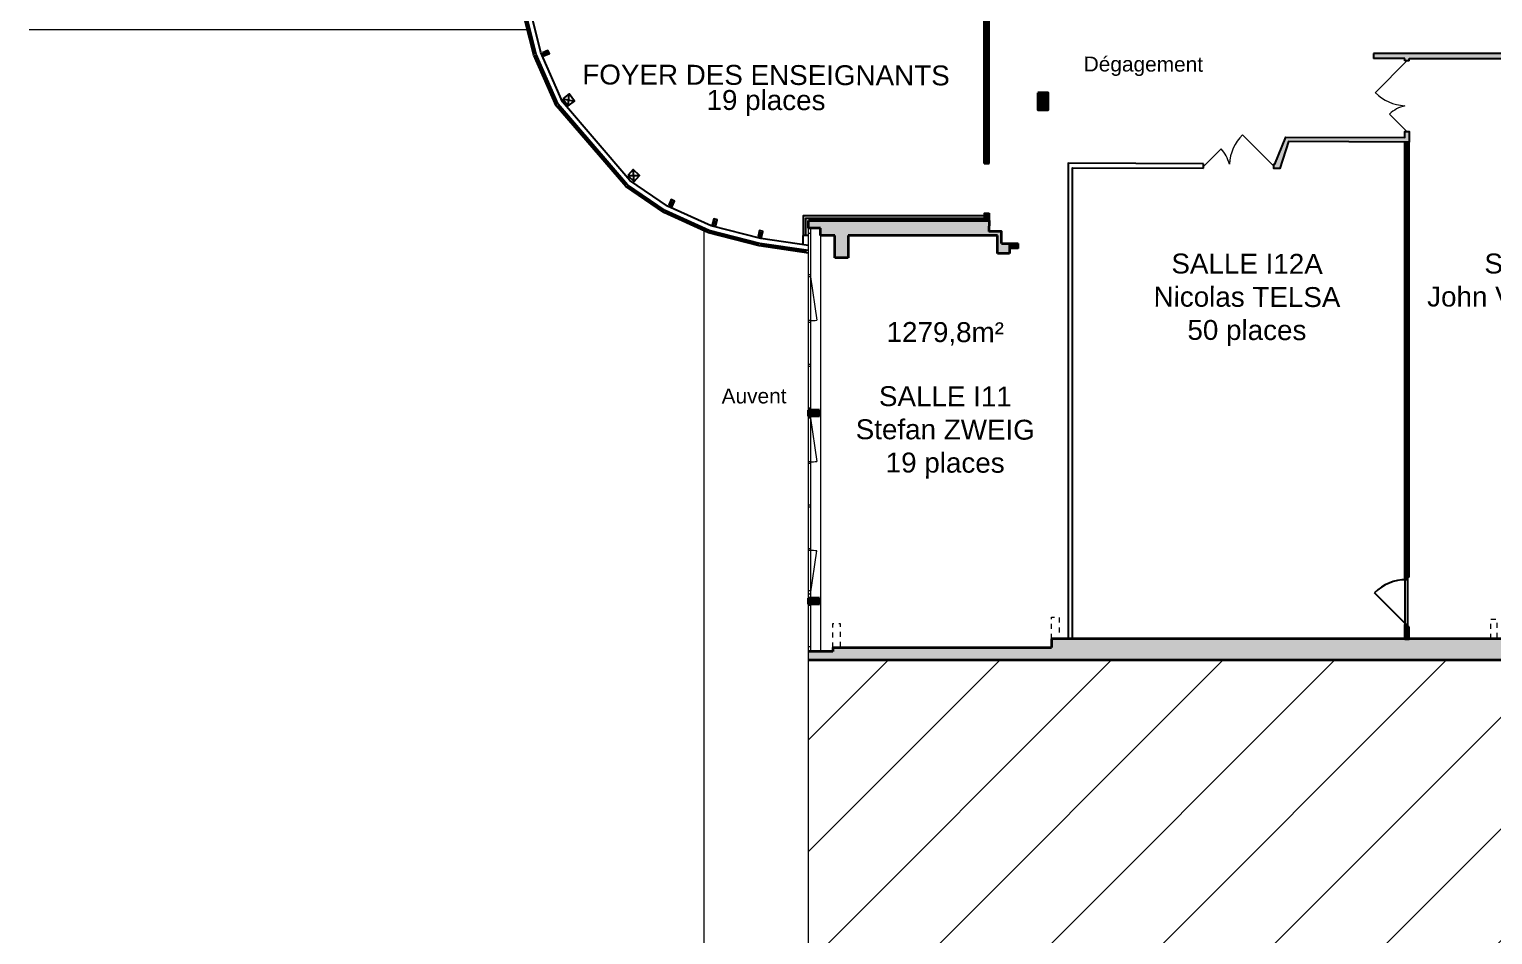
# Model space of a CAD drawing. Extents: x -6460 to -5341, y -3478 to -2628.
# Drawn here: x -6420.38 to -6390.96, y -3266.07 to -3247.87 of the extents above; entities that cross this region are included whole.
import ezdxf
from ezdxf.enums import TextEntityAlignment as Align

# ---------------------------------------------------------------- set-up
doc = ezdxf.new("R2010")
doc.units = 0
doc.linetypes.add('CACHE', pattern=[0.375, 0.25, -0.125])
for name, color, linetype, lineweight in [('Ar0-Hatch1', 1, 'CONTINUOUS', 5), ('Ar0-Texte1', 144, 'CONTINUOUS', 15), ('Ar2-Maçon', 7, 'CONTINUOUS', 35), ('Ar2-Vue-FIN', 9, 'CONTINUOUS', 9), ('Ar6-Cloison', 3, 'CONTINUOUS', 25), ('Ar7-Menuiserie', 4, 'CONTINUOUS', 9), ('Ar7-Porte', 4, 'CONTINUOUS', 9)]:
    doc.layers.add(name, color=color, linetype=linetype, lineweight=lineweight)
doc.layers.add('LYTV_PROJET', color=11, linetype='CONTINUOUS')
doc.layers.add('LYTV_REGULARISATION', color=139, linetype='CONTINUOUS')
doc.styles.add('arial', font='arial.ttf', dxfattribs={"width": 0.9999})
doc.linetypes.add('AA-Isolation', pattern='A,0.00254,-2.54,[134,ltypeshp.shx,S=2.54,R=0,X=-2.54,Y=0],-5.08,[134,ltypeshp.shx,S=2.54,R=180,X=2.54,Y=0],-2.54', length=10.16254)
pattern_1 = [(45, (-6383.846737, -3243.526896), (-0.02245064, 0.02245064), [])]

msp = doc.modelspace()

# ---------------------------------------------------------------- hatches: boundary and pattern name
at = {"layer": 'Ar0-Hatch1'}
h = msp.add_hatch(color=256, dxfattribs=at)
h.dxf.hatch_style = 1
h.paths.add_polyline_path([(-6368.443, -3246.229), (-6368.295, -3246.229), (-6368.295, -3245.296), (-6368.978, -3245.296), (-6368.978, -3245.547), (-6369.938, -3245.547), (-6369.938, -3246.097), (-6370.448, -3246.097), (-6370.448, -3246.177), (-6369.938, -3246.177), (-6369.938, -3246.397), (-6369.688, -3246.397), (-6369.688, -3246.177), (-6368.688, -3246.177), (-6368.827, -3260.126), (-6377.798, -3260.126), (-6377.78, -3258.907), (-6377.86, -3258.905), (-6377.878, -3260.126), (-6386.528, -3260.126), (-6386.518, -3258.906), (-6386.608, -3258.906), (-6386.618, -3260.126), (-6399.828, -3260.128), (-6399.828, -3260.296), (-6404.228, -3260.296), (-6404.228, -3260.377), (-6404.718, -3260.377), (-6404.718, -3260.549), (-6368.587, -3260.549)])
for points in [[(-6386.438, -3248.457), (-6381.758, -3248.457), (-6381.758, -3248.357), (-6382.088, -3248.357), (-6382.088, -3248.317), (-6382.178, -3248.317), (-6382.178, -3248.357), (-6393.358, -3248.357), (-6393.358, -3248.457), (-6392.728, -3248.457), (-6392.728, -3248.507), (-6392.638, -3248.507), (-6392.638, -3248.457), (-6386.528, -3248.456), (-6386.602, -3258.106), (-6386.512, -3258.106)], [(-6400.107, -3249.147), (-6400.107, -3249.487), (-6399.897, -3249.487), (-6399.897, -3249.147), (-6400.107, -3249.147)], [(-6392.638, -3250.137), (-6395.068, -3250.126), (-6395.238, -3250.671), (-6395.358, -3250.67), (-6395.357, -3250.58), (-6395.343, -3250.58), (-6395.118, -3250.037), (-6392.728, -3250.047), (-6392.728, -3249.927), (-6392.638, -3249.927), (-6392.638, -3250.137)], [(-6401.088, -3251.937), (-6401.086, -3251.715), (-6404.718, -3251.715), (-6404.718, -3251.867), (-6404.478, -3251.867), (-6404.478, -3252.017), (-6404.188, -3252.017), (-6404.188, -3252.467), (-6403.918, -3252.467), (-6403.918, -3252.017), (-6400.918, -3252.017), (-6400.918, -3252.377), (-6400.678, -3252.377), (-6400.678, -3252.177), (-6400.838, -3252.177), (-6400.838, -3251.937)], [(-6404.498, -3255.647), (-6404.498, -3255.527), (-6404.718, -3255.527), (-6404.718, -3255.647)], [(-6404.498, -3259.427), (-6404.498, -3259.307), (-6404.718, -3259.307), (-6404.718, -3259.427)]]:
    msp.add_hatch(color=256, dxfattribs=at).paths.add_polyline_path(points)
at = {"layer": 'Ar2-Vue-FIN'}
h = msp.add_hatch(dxfattribs=at)
h.set_pattern_fill('ANSI31', color=256, scale=0.5, angle=504.8435, style=0)
h.set_pattern_definition([(45, (-6383.8467, -3243.5269), (-1.12253, 1.12253), [])])
h.paths.add_polyline_path([(-6372.102, -3282.042), (-6372.102, -3275.091), (-6368.73, -3275.094), (-6368.587, -3260.549), (-6404.718, -3260.546), (-6404.718, -3281.812), (-6396.627, -3281.812), (-6396.627, -3282.042)])
h.paths.add_polyline_path([(-6387.519, -3263.18), (-6387.517, -3262.5), (-6385.649, -3262.505), (-6385.65, -3263.185)], flags=16)
h.paths.add_polyline_path([(-6395.367, -3280.605), (-6394.942, -3280.605), (-6394.942, -3281.038), (-6395.367, -3281.038)], flags=16)
at = {"layer": 'LYTV_PROJET'}
h = msp.add_hatch(dxfattribs=at)
h.set_pattern_fill('ANSI31', color=256, scale=0.01, angle=144.8435, style=0)
h.set_pattern_definition(pattern_1)
h.paths.add_polyline_path([(-6401.086, -3250.565), (-6401.086, -3246.465), (-6401.186, -3246.465), (-6401.186, -3250.565)])
h = msp.add_hatch(dxfattribs=at)
h.set_pattern_fill('ANSI31', color=256, scale=0.01, angle=144.8435, style=0)
h.set_pattern_definition(pattern_1)
h.paths.add_polyline_path([(-6401.086, -3251.715), (-6401.086, -3251.565), (-6401.186, -3251.565), (-6401.186, -3251.715)])
h = msp.add_hatch(dxfattribs=at)
h.set_pattern_fill('ANSI31', color=256, scale=0.01, angle=144.8435, style=0)
h.set_pattern_definition(pattern_1)
h.paths.add_polyline_path([(-6400.498, -3252.277), (-6400.498, -3252.177), (-6400.678, -3252.177), (-6400.678, -3252.277)])
at = {"layer": 'LYTV_REGULARISATION'}
h = msp.add_hatch(dxfattribs=at)
h.set_pattern_fill('ANSI31', color=256, scale=0.01, angle=144.8435, style=0)
h.set_pattern_definition(pattern_1)
h.paths.add_polyline_path([(-6392.638, -3258.886), (-6392.638, -3250.137), (-6392.728, -3250.136), (-6392.728, -3258.936), (-6392.668, -3258.936), (-6392.668, -3258.886)])
h = msp.add_hatch(dxfattribs=at)
h.set_pattern_fill('ANSI31', color=256, scale=0.01, angle=144.8435, style=0)
h.set_pattern_definition(pattern_1)
h.paths.add_polyline_path([(-6392.638, -3260.126), (-6392.638, -3259.886), (-6392.668, -3259.886), (-6392.668, -3259.836), (-6392.728, -3259.836), (-6392.728, -3260.126)])

# ---------------------------------------------------------------- linework, layer by layer
at = {"layer": 'Ar2-Maçon', "linetype": 'ByBlock'}
for p, q in [((-6404.718, -3251.715), (-6401.086, -3251.715)), ((-6404.718, -3251.867), (-6404.718, -3251.715)), ((-6404.478, -3251.867), (-6404.718, -3251.867)), ((-6404.188, -3252.017), (-6404.478, -3252.017)), ((-6404.188, -3252.467), (-6404.188, -3252.017)), ((-6400.918, -3252.017), (-6403.918, -3252.017)), ((-6403.918, -3252.017), (-6403.918, -3252.467)), ((-6403.918, -3252.467), (-6404.188, -3252.467)), ((-6400.838, -3252.177), (-6400.678, -3252.177)), ((-6404.498, -3255.527), (-6404.718, -3255.527)), ((-6404.498, -3255.647), (-6404.718, -3255.647)), ((-6404.498, -3259.307), (-6404.718, -3259.307)), ((-6404.498, -3259.427), (-6404.718, -3259.427)), ((-6404.228, -3260.377), (-6404.718, -3260.377)), ((-6404.228, -3260.296), (-6399.828, -3260.296)), ((-6404.228, -3260.296), (-6404.228, -3260.377)), ((-6386.618, -3260.126), (-6399.828, -3260.128)), ((-6399.828, -3260.128), (-6399.828, -3260.296)), ((-6404.718, -3260.549), (-6368.587, -3260.549))]:
    msp.add_line(p, q, dxfattribs=at)
at = {"layer": 'Ar2-Maçon'}
msp.add_line((-6392.728, -3260.126), (-6392.638, -3260.126), dxfattribs=at)
at = {"layer": 'Ar2-Maçon', "linetype": 'ByBlock', "flags": 128}
msp.add_lwpolyline([(-6400.107, -3249.147), (-6400.107, -3249.487), (-6399.897, -3249.487), (-6399.897, -3249.147), (-6400.107, -3249.147)], close=True, dxfattribs=at)
for points in [[(-6404.478, -3252.017), (-6404.478, -3251.867)], [(-6401.086, -3251.715), (-6401.088, -3251.937)], [(-6400.838, -3252.177), (-6400.838, -3251.937), (-6401.088, -3251.937)], [(-6400.918, -3252.377), (-6400.918, -3252.017)], [(-6400.678, -3252.377), (-6400.918, -3252.377)], [(-6400.678, -3252.177), (-6400.678, -3252.377)], [(-6404.718, -3255.647), (-6404.718, -3255.527)], [(-6404.498, -3255.527), (-6404.498, -3255.647)], [(-6404.718, -3259.427), (-6404.718, -3259.307)], [(-6404.498, -3259.307), (-6404.498, -3259.427)]]:
    msp.add_lwpolyline(points, dxfattribs=at)
at = {"layer": 'Ar2-Vue-FIN'}
for p, q in [((-6420.385, -3247.871), (-6410.371, -3247.871)), ((-6406.82, -3251.922), (-6406.82, -3290.044)), ((-6404.478, -3252.017), (-6404.478, -3260.377)), ((-6404.718, -3281.812), (-6404.718, -3260.377))]:
    msp.add_line(p, q, dxfattribs=at)
at = {"layer": 'Ar2-Vue-FIN', "linetype": 'CACHE', "ltscale": 0.2, "flags": 128}
for points in [[(-6404.228, -3260.296), (-6404.228, -3259.816), (-6404.078, -3259.816), (-6404.078, -3260.296)], [(-6399.828, -3260.126), (-6399.828, -3259.686), (-6399.678, -3259.686), (-6399.678, -3260.126)], [(-6390.998, -3260.126), (-6390.998, -3259.726), (-6390.878, -3259.726), (-6390.878, -3260.126)]]:
    msp.add_lwpolyline(points, dxfattribs=at)
at = {"layer": 'Ar6-Cloison'}
for p, q in [((-6382.178, -3248.357), (-6393.358, -3248.357)), ((-6393.358, -3248.357), (-6393.358, -3248.457)), ((-6392.728, -3248.457), (-6393.358, -3248.457)), ((-6392.638, -3248.457), (-6386.528, -3248.456)), ((-6396.774, -3250.664), (-6396.774, -3250.574))]:
    msp.add_line(p, q, dxfattribs=at)
at = {"layer": 'Ar6-Cloison', "flags": 128}
for points in [[(-6392.728, -3248.507), (-6392.728, -3248.457)], [(-6392.638, -3248.507), (-6392.728, -3248.507)], [(-6392.638, -3248.507), (-6392.638, -3248.457)], [(-6396.774, -3250.574), (-6399.498, -3250.562), (-6399.498, -3260.128)], [(-6399.408, -3260.128), (-6399.408, -3250.652), (-6396.774, -3250.664)]]:
    msp.add_lwpolyline(points, dxfattribs=at)
msp.add_lwpolyline([(-6392.638, -3250.137), (-6395.068, -3250.126), (-6395.238, -3250.671), (-6395.358, -3250.67), (-6395.357, -3250.58), (-6395.343, -3250.58), (-6395.118, -3250.037), (-6392.728, -3250.047), (-6392.728, -3249.927), (-6392.638, -3249.927), (-6392.638, -3250.137)], close=True, dxfattribs=at)
at = {"layer": 'Ar7-Menuiserie'}
for p, q in [((-6404.718, -3252.015), (-6404.718, -3251.715)), ((-6404.678, -3251.867), (-6404.678, -3255.527)), ((-6404.678, -3251.977), (-6404.718, -3251.977)), ((-6404.718, -3255.527), (-6404.718, -3252.015)), ((-6404.678, -3252.807), (-6404.718, -3252.807)), ((-6404.678, -3252.847), (-6404.718, -3252.847)), ((-6404.678, -3253.727), (-6404.718, -3253.727)), ((-6404.678, -3253.767), (-6404.718, -3253.767)), ((-6404.678, -3254.607), (-6404.718, -3254.607)), ((-6404.678, -3254.647), (-6404.718, -3254.647)), ((-6404.678, -3255.487), (-6404.718, -3255.487)), ((-6404.718, -3259.307), (-6404.718, -3255.647)), ((-6404.678, -3255.647), (-6404.678, -3259.307)), ((-6404.678, -3259.457), (-6404.718, -3259.457)), ((-6404.678, -3259.427), (-6404.678, -3260.377)), ((-6404.678, -3260.287), (-6404.718, -3260.287))]:
    msp.add_line(p, q, dxfattribs=at)
for points in [[(-6404.678, -3252.847), (-6404.55, -3253.718)], [(-6404.678, -3255.687), (-6404.55, -3256.558)], [(-6404.678, -3259.227), (-6404.55, -3258.356)]]:
    msp.add_lwpolyline(points, dxfattribs=at)
at = {"layer": 'Ar7-Menuiserie', "flags": 128}
for points in [[(-6404.678, -3255.687), (-6404.718, -3255.687)], [(-6404.678, -3256.567), (-6404.718, -3256.567)], [(-6404.678, -3256.597), (-6404.718, -3256.597)], [(-6404.678, -3257.437), (-6404.718, -3257.437)], [(-6404.678, -3257.477), (-6404.718, -3257.477)], [(-6404.678, -3258.317), (-6404.718, -3258.317)], [(-6404.678, -3258.347), (-6404.718, -3258.347)], [(-6404.678, -3259.157), (-6404.718, -3259.157)], [(-6404.678, -3259.227), (-6404.718, -3259.227)], [(-6404.718, -3260.377), (-6404.718, -3259.427)]]:
    msp.add_lwpolyline(points, dxfattribs=at)
at = {"layer": 'Ar7-Menuiserie'}
for centre, start, end in [((-6404.678, -3252.847), 270, 278.3186), ((-6404.678, -3255.687), 270, 278.3186), ((-6404.678, -3259.227), 81.6814, 90)]:
    msp.add_arc(centre, 0.88, start, end, dxfattribs=at)
at = {"layer": 'Ar7-Porte'}
for p, q in [((-6392.683, -3248.507), (-6393.319, -3249.143)), ((-6392.683, -3249.927), (-6393.036, -3249.573)), ((-6395.354, -3250.626), (-6395.991, -3249.989)), ((-6396.774, -3250.626), (-6396.421, -3250.272))]:
    msp.add_line(p, q, dxfattribs=at)
for centre, radius, start, end in [((-6392.684, -3248.51), 0.897, 224.8776, 267.171), ((-6392.513, -3250.168), 0.792, 105.7064, 131.3055), ((-6395.358, -3250.625), 0.897, 134.8776, 177.171), ((-6397.016, -3250.795), 0.792, 15.7064, 41.3055)]:
    msp.add_arc(centre, radius, start, end, dxfattribs=at)
at = {"layer": 'LYTV_PROJET'}
for p, q in [((-6401.186, -3250.565), (-6401.186, -3246.465)), ((-6401.086, -3250.565), (-6401.086, -3246.465)), ((-6401.186, -3250.565), (-6401.086, -3250.565)), ((-6401.186, -3251.565), (-6401.086, -3251.565)), ((-6401.186, -3251.565), (-6401.186, -3251.715)), ((-6401.086, -3251.565), (-6401.086, -3251.715)), ((-6400.498, -3252.177), (-6400.678, -3252.177)), ((-6400.498, -3252.277), (-6400.678, -3252.277)), ((-6400.498, -3252.177), (-6400.498, -3252.277))]:
    msp.add_line(p, q, dxfattribs=at)
msp.add_lwpolyline([(-6404.818, -3252.015), (-6404.818, -3251.615), (-6401.186, -3251.615)], dxfattribs=at)
at = {"layer": 'LYTV_PROJET', "linetype": 'AA-Isolation', "ltscale": 0.5}
msp.add_lwpolyline([(-6404.768, -3252.015), (-6404.768, -3251.665), (-6401.186, -3251.665)], dxfattribs=at)
at = {"layer": 'LYTV_REGULARISATION'}
for p, q in [((-6410.241, -3248.387), (-6410.499, -3247.365)), ((-6410.195, -3248.368), (-6410.449, -3247.357)), ((-6410.1, -3248.335), (-6410.35, -3247.341)), ((-6409.66, -3249.328), (-6410.1, -3248.335)), ((-6409.788, -3249.409), (-6410.241, -3248.387)), ((-6409.75, -3249.376), (-6410.195, -3248.368)), ((-6408.357, -3250.994), (-6409.75, -3249.376)), ((-6408.307, -3250.907), (-6409.66, -3249.328)), ((-6392.728, -3258.936), (-6392.728, -3250.136)), ((-6392.638, -3258.886), (-6392.638, -3250.137)), ((-6407.6, -3251.51), (-6408.357, -3250.994)), ((-6407.551, -3251.423), (-6408.307, -3250.907)), ((-6406.711, -3251.917), (-6407.6, -3251.51)), ((-6406.677, -3251.822), (-6407.551, -3251.423)), ((-6405.678, -3252.078), (-6406.677, -3251.822)), ((-6405.697, -3252.176), (-6406.711, -3251.917)), ((-6404.718, -3252.219), (-6405.678, -3252.078)), ((-6404.718, -3252.32), (-6405.697, -3252.176)), ((-6392.668, -3258.936), (-6392.668, -3258.886)), ((-6392.638, -3258.886), (-6392.668, -3258.886)), ((-6392.698, -3259.836), (-6393.334, -3259.2)), ((-6392.728, -3260.126), (-6392.728, -3259.836)), ((-6392.668, -3259.886), (-6392.668, -3259.836)), ((-6392.638, -3259.886), (-6392.668, -3259.886)), ((-6392.638, -3260.126), (-6392.638, -3259.886))]:
    msp.add_line(p, q, dxfattribs=at)
at = {"layer": 'LYTV_REGULARISATION', "flags": 128}
for points in [[(-6410.224, -3248.355), (-6410.468, -3247.386)], [(-6410.2, -3248.346), (-6410.247, -3248.363)], [(-6410.184, -3248.393), (-6410.231, -3248.41)], [(-6409.779, -3249.368), (-6410.207, -3248.402)], [(-6409.761, -3249.352), (-6409.799, -3249.385)], [(-6408.391, -3251.031), (-6409.788, -3249.409)], [(-6409.734, -3249.395), (-6409.772, -3249.428)], [(-6408.391, -3250.993), (-6409.753, -3249.411)], [(-6408.408, -3251.012), (-6408.374, -3250.974)], [(-6404.718, -3252.37), (-6405.707, -3252.225), (-6406.728, -3251.965), (-6407.625, -3251.554), (-6408.391, -3251.031)], [(-6408.37, -3251.045), (-6408.337, -3251.008)], [(-6407.633, -3251.518), (-6408.353, -3251.027)], [(-6407.645, -3251.54), (-6407.621, -3251.496)], [(-6407.602, -3251.564), (-6407.577, -3251.521)], [(-6406.742, -3251.93), (-6407.589, -3251.543)], [(-6406.75, -3251.954), (-6406.734, -3251.907)], [(-6406.703, -3251.971), (-6406.686, -3251.923)], [(-6405.727, -3252.194), (-6406.695, -3251.947)], [(-6405.732, -3252.219), (-6405.722, -3252.17)], [(-6404.718, -3252.015), (-6404.828, -3252.015)], [(-6404.828, -3252.015), (-6404.828, -3252.202)], [(-6405.683, -3252.228), (-6405.673, -3252.179)], [(-6404.764, -3252.338), (-6405.678, -3252.204)], [(-6404.768, -3252.363), (-6404.761, -3252.313)], [(-6392.668, -3258.936), (-6392.728, -3258.936)], [(-6392.728, -3258.936), (-6392.728, -3259.836)], [(-6392.668, -3259.836), (-6392.668, -3258.936)], [(-6392.668, -3259.836), (-6392.728, -3259.836)]]:
    msp.add_lwpolyline(points, dxfattribs=at)
at = {"layer": 'LYTV_REGULARISATION'}
for points in [[(-6410.065, -3248.341), (-6410.036, -3248.405), (-6409.927, -3248.357), (-6409.955, -3248.293)], [(-6409.655, -3249.265), (-6409.547, -3249.409), (-6409.419, -3249.313), (-6409.527, -3249.169)], [(-6408.352, -3250.808), (-6408.22, -3250.93), (-6408.112, -3250.812), (-6408.244, -3250.69)], [(-6407.525, -3251.402), (-6407.461, -3251.431), (-6407.411, -3251.322), (-6407.475, -3251.292)], [(-6406.651, -3251.798), (-6406.583, -3251.816), (-6406.553, -3251.699), (-6406.621, -3251.682)], [(-6405.73, -3252.033), (-6405.662, -3252.049), (-6405.634, -3251.933), (-6405.702, -3251.916)]]:
    msp.add_lwpolyline(points, close=True, dxfattribs=at)
for points in [[(-6410.065, -3248.341), (-6409.927, -3248.357)], [(-6410.036, -3248.405), (-6409.955, -3248.293)], [(-6409.547, -3249.409), (-6409.527, -3249.169)], [(-6409.655, -3249.265), (-6409.419, -3249.313)], [(-6408.22, -3250.93), (-6408.244, -3250.69)], [(-6408.352, -3250.808), (-6408.112, -3250.812)], [(-6407.525, -3251.402), (-6407.411, -3251.322)], [(-6407.461, -3251.431), (-6407.475, -3251.292)], [(-6406.651, -3251.798), (-6406.553, -3251.699)], [(-6406.583, -3251.816), (-6406.621, -3251.682)], [(-6405.73, -3252.033), (-6405.634, -3251.933)], [(-6405.662, -3252.049), (-6405.702, -3251.916)]]:
    msp.add_lwpolyline(points, dxfattribs=at)
msp.add_arc((-6392.698, -3259.836), 0.9, 90, 135, dxfattribs=at)

# ---------------------------------------------------------------- texts
at = {"layer": 'Ar0-Texte1', "style": 'arial', "width": 0.9999}
for s, rotation, p in [('Dégagement ', 359.8435, (-6397.925, -3248.57)), ('Auvent ', 0.1565, (-6405.753, -3255.242))]:
    msp.add_text(s, height=0.3, rotation=rotation, dxfattribs=at).set_placement(p, align=Align.MIDDLE_CENTER)
at = {"layer": 'Ar0-Texte1', "char_height": 0.4, "width": 6.35962, "attachment_point": 5, "rotation": 359.8435, "style": 'arial'}
for s, insert in [('{SALLE I12A\\PNicolas TELSA\\P50 places}', (-6395.9, -3253.31)), ('{SALLE I12B\\PJohn Van NEUMANN\\P42 places}', (-6389.607, -3253.31)), ('1279,8m²', (-6401.967, -3253.995)), ('{SALLE I11\\PStefan ZWEIG\\P19 places}', (-6401.967, -3255.976))]:
    msp.add_mtext(s, dxfattribs=dict(at, insert=insert))
at = {"layer": 'LYTV_REGULARISATION', "style": 'arial', "width": 0.9999}
for s, p in [('FOYER DES ENSEIGNANTS', (-6405.571, -3248.788)), ('19 places', (-6405.571, -3249.293))]:
    msp.add_text(s, height=0.4, rotation=359.8435, dxfattribs=at).set_placement(p, align=Align.MIDDLE_CENTER)

doc.saveas('drawing.dxf')
